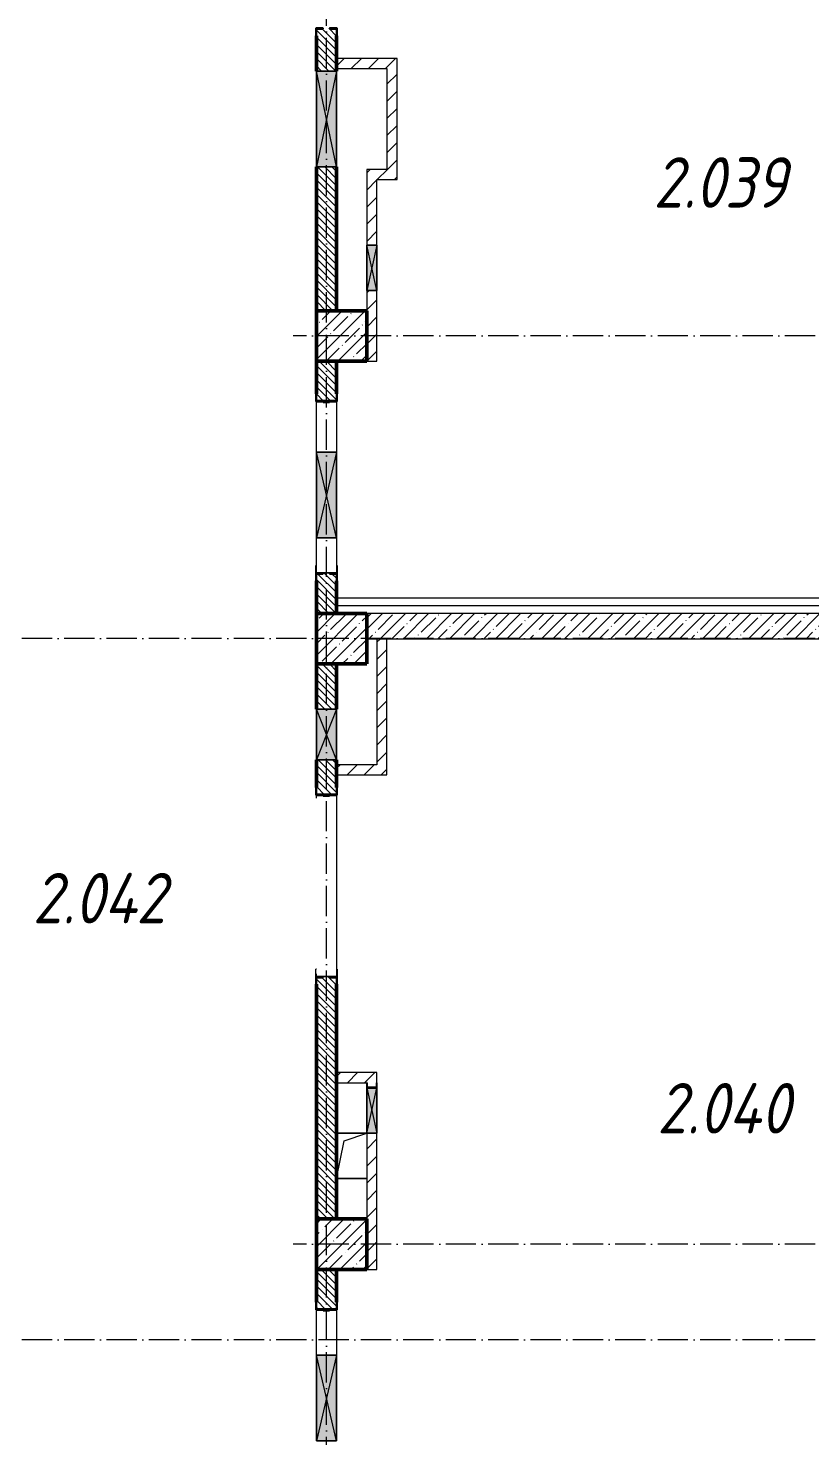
# Model space of a CAD drawing. Header units: millimetres. Extents: x 2294 to 908349, y -83289 to 219220.
# Drawn here: x 97957 to 105703, y 14456 to 28406 of the extents above; entities that cross this region are included whole.
import ezdxf

# ---------------------------------------------------------------- set-up
doc = ezdxf.new("R2010")
doc.units = ezdxf.units.MM
doc.linetypes.add('50_200_ШТРИХ_1Т_ш5_п1_п1_', pattern=[700, 500, -100, 0, -100])
for name, color, linetype, lineweight in [('A-DETL-____-OTLN-4', 7, 'Continuous', 18), ('A-DETL-GENF-OTLN', 7, 'Continuous', 9), ('A-FLOR-____-OTLN', 7, 'Continuous', 9), ('A-GENM-____-MCUT', 7, 'Continuous', 25), ('A-GENM-____-OTLN', 7, 'Continuous', 9), ('A-GENM-____-OTLN-1', 7, 'Continuous', 25), ('A-GLAZ-____-OTLN', 7, 'Continuous', 9), ('A-WALL-____-MCUT-1', 7, 'Continuous', 9), ('A-WALL-____-MCUT-2', 7, 'Continuous', 50), ('A-WALL-____-PATT-1', 7, 'Continuous', 9), ('A-WALL-FNSH-MCUT-1', 7, 'Continuous', 9), ('I-WALL-____-OTLN', 7, 'Continuous', 9), ('S-COLS-____-MCUT', 7, 'Continuous', 50), ('S-COLS-____-OTLN', 7, 'Continuous', 9), ('S-GRID-____-OTLN-1', 7, '50_200_ШТРИХ_1Т_ш5_п1_п1_', 9), ('Марки помещений', 7, 'Continuous', 9)]:
    doc.layers.add(name, color=color, linetype=linetype, lineweight=lineweight)
doc.styles.add('ISOCPEUR_I_3', font='isocpeui.ttf', dxfattribs={"width": 0.85, "height": 2.2})
pattern_1 = [(45, (7562.79, 6025.28), (-84.85281, 84.85281), [])]
pattern_2 = [(135, (7562.787, 6025.276), (-35.35534, -35.35534), [])]

# ---------------------------------------------------------------- blocks, each defined once
blk = doc.blocks.new('BSC_Колонна _Прямоугольная - 500х500-V25-АР1_План отверстий 2 этажа в осях 1-64_А-ГГ')
at = {"layer": 'S-COLS-____-OTLN'}
h = blk.add_hatch(dxfattribs=at)
h.set_pattern_fill('FP_54', color=256, style=0, pattern_type=2)
h.set_pattern_definition([(45, (-93500, -16331.04), (-114.04925, 114.04925), []), (45, (-93385.95, -16331.04), (-114.04925, 114.04925), [201.613, -40.323, 3.353, -36.97])])
h.paths.add_polyline_path([(-250, -250), (250, -250), (250, 250), (-250, 250)], flags=0)
at = {"layer": 'S-COLS-____-MCUT'}
for p, q in [((250, 250), (-250, 250)), ((-250, 250), (-250, -250)), ((250, -250), (250, 250)), ((-250, -250), (250, -250))]:
    blk.add_line(p, q, dxfattribs=at)
blk = doc.blocks.new('BSC_Колонна _Прямоугольная - 500х500-V33-АР1_План отверстий 2 этажа в осях 1-64_А-ГГ')
at = {"layer": 'S-COLS-____-OTLN'}
h = blk.add_hatch(dxfattribs=at)
h.set_pattern_fill('FP_62', color=256, style=0, pattern_type=2)
h.set_pattern_definition([(45, (-93500, -19331.04), (-114.04925, 114.04925), []), (45, (-93385.95, -19331.04), (-114.04925, 114.04925), [201.613, -40.323, 3.353, -36.97])])
h.paths.add_polyline_path([(-250, -250), (250, -250), (250, 250), (-250, 250)], flags=0)
at = {"layer": 'S-COLS-____-MCUT'}
for p, q in [((250, 250), (-250, 250)), ((-250, 250), (-250, -250)), ((250, -250), (250, 250)), ((-250, -250), (250, -250))]:
    blk.add_line(p, q, dxfattribs=at)
blk = doc.blocks.new('BSC_Колонна _Прямоугольная - 500х500-V76-АР1_План отверстий 2 этажа в осях 1-64_А-ГГ')
at = {"layer": 'S-COLS-____-OTLN'}
h = blk.add_hatch(dxfattribs=at)
h.set_pattern_fill('FP_105', color=256, style=0, pattern_type=2)
h.set_pattern_definition([(45, (-93500, -10331.04), (-114.04925, 114.04925), []), (45, (-93385.95, -10331.04), (-114.04925, 114.04925), [201.613, -40.323, 3.353, -36.97])])
h.paths.add_polyline_path([(-250, -250), (250, -250), (250, 250), (-250, 250)], flags=0)
at = {"layer": 'S-COLS-____-MCUT'}
for p, q in [((250, 250), (-250, 250)), ((-250, 250), (-250, -250)), ((250, -250), (250, 250)), ((-250, -250), (250, -250))]:
    blk.add_line(p, q, dxfattribs=at)
blk = doc.blocks.new('АР_Перемычка - АР_Перемычка-28448550-АР1_План отверстий 2 этажа в осях 1-64_А-ГГ')
at = {"layer": 'A-GENM-____-OTLN'}
blk.add_line((-350, -100), (-342, -100), dxfattribs=at)
blk = doc.blocks.new('Фахверк_СКБ_Уголок - 200_3960-28268576-АР1_План отверстий 2 этажа в осях 1-64_А-ГГ')
at = {"layer": 'A-GENM-____-MCUT'}
for p, q in [((200, 156), (125, 156)), ((125, 156), (125, 81)), ((131, 81), (131, 150)), ((131, 150), (200, 150)), ((200, 150), (200, 156)), ((125, 81), (131, 81)), ((131, 19), (125, 19)), ((125, 19), (125, -56)), ((131, -50), (131, 19)), ((125, -56), (200, -56)), ((200, -50), (131, -50)), ((200, -56), (200, -50))]:
    blk.add_line(p, q, dxfattribs=at)
blk = doc.blocks.new('154_Стойка_СКБ_Уголок - СМ-2480_200-28346303-АР1_План отверстий 2 этажа в осях 1-64_А-ГГ')
at = {"layer": 'A-GENM-____-MCUT'}
for p, q in [((125, 156), (125, 81)), ((200, 156), (125, 156)), ((131, 81), (131, 150)), ((131, 150), (200, 150)), ((200, 150), (200, 156)), ((125, 81), (131, 81)), ((131, 19), (125, 19)), ((125, 19), (125, -56)), ((131, -50), (131, 19)), ((125, -56), (200, -56)), ((200, -50), (131, -50)), ((200, -56), (200, -50))]:
    blk.add_line(p, q, dxfattribs=at)
blk = doc.blocks.new('Стойка_Влож_Полоса боковая - Полоса-28213942-АР1_План отверстий 2 этажа в осях 1-64_А-ГГ')
at = {"layer": 'A-GENM-____-OTLN'}
for p, q in [((-5, 60), (0, 60)), ((-5, -60), (-5, 60)), ((0, 31), (0, -31)), ((0, -60), (-5, -60))]:
    blk.add_line(p, q, dxfattribs=at)
blk = doc.blocks.new('Стойка_Влож_Уголок_Опорный - Уголок-28213941-АР1_План отверстий 2 этажа в осях 1-64_А-ГГ')
at = {"layer": 'A-GENM-____-OTLN'}
for p, q in [((-212, -6), (-212, 0)), ((0, 0), (0, -6)), ((-212, -75), (-212, -6)), ((-212, -6), (-206, -6)), ((-212, -75), (-206, -75)), ((-6, -6), (0, -6)), ((-6, -75), (0, -75)), ((0, -6), (0, -75))]:
    blk.add_line(p, q, dxfattribs=at)
blk = doc.blocks.new('АР_Перемычка - АР_Перемычка-28444941-АР1_План отверстий 2 этажа в осях 1-64_А-ГГ')
at = {"layer": 'A-GENM-____-OTLN'}
blk.add_line((-400, -100), (-392, -100), dxfattribs=at)
blk = doc.blocks.new('AR_Отверстие прямоугольное _в плите_ - AR_Отверстие прямоугольное _в плите_-30552603-АР1_План отверстий 2 этажа в осях 1-64_А-ГГ')
at = {"layer": 'A-GENM-____-OTLN'}
for p, q in [((150, 225), (-150, 225)), ((-150, -225), (-75, 150)), ((-75, 150), (150, 225)), ((-150, -225), (150, -225))]:
    blk.add_line(p, q, dxfattribs=at)
blk = doc.blocks.new('AR_Отверстие прямоугольное _в стене_ - AR_Отверстие прямоугольное _в стене__ОВ-36797345-АР1_План отверстий 2 этажа в осях 1-64_А-ГГ')
at = {"layer": 'A-GLAZ-____-OTLN'}
blk.add_hatch(color=256, dxfattribs=at).paths.add_polyline_path([(-225, 47), (-225, -50), (225, -50), (225, 50), (-225, 50)], flags=0)
at = {"layer": 'A-DETL-GENF-OTLN'}
for p, q in [((-225, -50), (-225, 50)), ((-225, 50), (225, 50)), ((225, 50), (-225, -50)), ((-225, 50), (225, -50)), ((225, 50), (-225, 50)), ((-225, 50), (-225, -50)), ((225, -50), (-225, -50)), ((-225, -50), (225, -50))]:
    blk.add_line(p, q, dxfattribs=at)
blk = doc.blocks.new('AR_Отверстие прямоугольное _в стене_ - AR_Отверстие прямоугольное _в стене__ОВ-36854413-АР1_План отверстий 2 этажа в осях 1-64_А-ГГ')
at = {"layer": 'A-GLAZ-____-OTLN'}
blk.add_hatch(color=256, dxfattribs=at).paths.add_polyline_path([(225, -50), (225, 50), (-225, 50), (-225, -50)], flags=0)
at = {"layer": 'A-DETL-GENF-OTLN'}
for p, q in [((-225, -50), (-225, 50)), ((-225, 50), (225, 50)), ((225, 50), (-225, -50)), ((-225, 50), (225, -50)), ((225, 50), (-225, 50)), ((-225, 50), (-225, -50)), ((225, 50), (225, -50)), ((225, -50), (225, 50)), ((225, -50), (-225, -50)), ((-225, -50), (225, -50))]:
    blk.add_line(p, q, dxfattribs=at)
blk = doc.blocks.new('AR_Отверстие прямоугольное _в стене_ - AR_Отверстие прямоугольное _в стене__ОВ-36854551-АР1_План отверстий 2 этажа в осях 1-64_А-ГГ')
at = {"layer": 'A-GLAZ-____-OTLN'}
blk.add_hatch(color=256, dxfattribs=at).paths.add_polyline_path([(250, -100), (250, 100), (-250, 100), (-250, -100)], flags=0)
at = {"layer": 'A-DETL-GENF-OTLN'}
for p, q in [((-250, -100), (-250, 100)), ((-250, 100), (250, 100)), ((250, 100), (-250, -100)), ((-250, 100), (250, -100)), ((250, 100), (-250, 100)), ((-250, 100), (-250, -100)), ((250, 100), (250, -100)), ((250, -100), (250, 100)), ((250, -100), (-250, -100)), ((-250, -100), (250, -100))]:
    blk.add_line(p, q, dxfattribs=at)
blk = doc.blocks.new('AR_Отверстие прямоугольное _в стене__БезПР - AR_Отверстие прямоугольное _в стене__БезПР-36789241-АР1_План отверстий 2 этажа в осях 1-64_А-ГГ')
at = {"layer": 'A-GLAZ-____-OTLN'}
blk.add_hatch(color=256, dxfattribs=at).paths.add_polyline_path([(475, -100), (475, 100), (-475, 100), (-475, -100), (105, -100)], flags=0)
at = {"layer": 'A-DETL-GENF-OTLN'}
for p, q in [((-475, -100), (-475, 100)), ((-475, 100), (475, 100)), ((475, 100), (-475, -100)), ((-475, 100), (475, -100)), ((475, 100), (-475, 100)), ((-475, 100), (-475, -100)), ((475, 100), (475, -100)), ((475, -100), (475, 100)), ((475, -100), (-475, -100)), ((-475, -100), (475, -100))]:
    blk.add_line(p, q, dxfattribs=at)
at = {"layer": 'A-GLAZ-____-OTLN'}
blk.add_line((475, 100), (-475, 100), dxfattribs=at)
blk = doc.blocks.new('AR_Отверстие прямоугольное _в стене_ - AR_Отверстие прямоугольное _в стене__ОВ-36798040-АР1_План отверстий 2 этажа в осях 1-64_А-ГГ')
at = {"layer": 'A-GLAZ-____-OTLN'}
blk.add_hatch(color=256, dxfattribs=at).paths.add_polyline_path([(425, -100), (425, 100), (-425, 100), (-425, -100)], flags=0)
at = {"layer": 'A-DETL-GENF-OTLN'}
for p, q in [((-425, -100), (-425, 100)), ((-425, 100), (425, 100)), ((425, 100), (-425, -100)), ((-425, 100), (425, -100)), ((425, 100), (-425, 100)), ((-425, 100), (-425, -100)), ((425, 100), (425, -100)), ((425, -100), (425, 100)), ((425, -100), (-425, -100)), ((-425, -100), (425, -100))]:
    blk.add_line(p, q, dxfattribs=at)
blk = doc.blocks.new('154_Фахверк_СКБ_Швеллер - Тип_100_3960_зеркало-36793856-АР1_План отверстий 2 этажа в осях 1-64_А-ГГ')
at = {"layer": 'A-GENM-____-MCUT'}
for p, q in [((175, 50), (125, 50)), ((125, 50), (125, -50)), ((128, 47), (175, 47)), ((128, -47), (128, 47)), ((175, 47), (175, 50)), ((125, -50), (175, -50)), ((175, -47), (128, -47)), ((175, -50), (175, -47))]:
    blk.add_line(p, q, dxfattribs=at)
blk = doc.blocks.new('2floor')
at = {"layer": 'A-WALL-____-PATT-1'}
h = blk.add_hatch(dxfattribs=at)
h.set_pattern_fill('FP_6', color=256, style=0, pattern_type=2)
h.set_pattern_definition(pattern_2)
h.paths.add_polyline_path([(101013, 25606), (101013, 27031), (100813, 27031), (100813, 25606)], flags=0)
h.paths.add_polyline_path([(100813, 27981), (101013, 27981), (101013, 28400), (100944, 28400), (100944, 28406), (100882, 28406), (100882, 28400), (100813, 28400), (100813, 28331)], flags=0)
h.paths.add_polyline_path([(100944, 30206), (100944, 30212), (101013, 30212), (101013, 30806), (100813, 30806), (100813, 30212), (100882, 30212), (100882, 30206)], flags=0)
h.paths.add_polyline_path([(100813, 31006), (101013, 31006), (101013, 31106), (100813, 31106)], flags=0)
h = blk.add_hatch(dxfattribs=at)
h.set_pattern_fill('FP_4', color=256, style=0, pattern_type=2)
h.set_pattern_definition(pattern_1)
h.paths.add_polyline_path([(101513, 28006), (101613, 28006), (101613, 28106), (101013, 28106), (101013, 28006), (101225, 28006)], flags=0)
h = blk.add_hatch(dxfattribs=at)
h.set_pattern_fill('FP_4', color=256, style=0, pattern_type=2)
h.set_pattern_definition(pattern_1)
h.paths.add_polyline_path([(101613, 27006), (101613, 28006), (101513, 28006), (101513, 27006)], flags=0)
h = blk.add_hatch(dxfattribs=at)
h.set_pattern_fill('FP_4', color=256, style=0, pattern_type=2)
h.set_pattern_definition(pattern_1)
h.paths.add_polyline_path([(101413, 26906), (101613, 26906), (101613, 27006), (101313, 27006), (101313, 26906)], flags=0)
h = blk.add_hatch(dxfattribs=at)
h.set_pattern_fill('FP_4', color=256, style=0, pattern_type=2)
h.set_pattern_definition(pattern_1)
h.paths.add_polyline_path([(101413, 25106), (101413, 25806), (101313, 25806), (101313, 25106)], flags=0)
h.paths.add_polyline_path([(101413, 26256), (101413, 26906), (101313, 26906), (101313, 26256)], flags=0)
h = blk.add_hatch(dxfattribs=at)
h.set_pattern_fill('FP_6', color=256, style=0, pattern_type=2)
h.set_pattern_definition(pattern_2)
h.paths.add_polyline_path([(101013, 22606), (101013, 23000), (100944, 23000), (100944, 23006), (100882, 23006), (100882, 23000), (100813, 23000), (100813, 22606), (100973, 22606)], flags=0)
h.paths.add_polyline_path([(100882, 24706), (100944, 24706), (100944, 24712), (101013, 24712), (101013, 25106), (100813, 25106), (100813, 24712), (100882, 24712)], flags=0)
h = blk.add_hatch(dxfattribs=at)
h.set_pattern_fill('FP_25', color=256, style=0, pattern_type=2)
h.set_pattern_definition([(45, (7562.79, 6025.28), (-114.04925, 114.04925), []), (45, (7676.84, 6025.28), (-114.04925, 114.04925), [201.612, -40.322, 3.353, -36.97])])
h.paths.add_polyline_path([(108313, 22356), (108313, 22606), (101313, 22606), (101313, 22356), (108295, 22356)], flags=0)
h = blk.add_hatch(dxfattribs=at)
h.set_pattern_fill('FP_4', color=256, style=0, pattern_type=2)
h.set_pattern_definition(pattern_1)
h.paths.add_polyline_path([(101513, 21106), (101513, 22356), (101413, 22356), (101413, 21106)], flags=0)
h = blk.add_hatch(dxfattribs=at)
h.set_pattern_fill('FP_6', color=256, style=0, pattern_type=2)
h.set_pattern_definition(pattern_2)
h.paths.add_polyline_path([(100813, 16606), (101013, 16606), (101013, 19000), (100944, 19000), (100944, 19006), (100882, 19006), (100882, 19000), (100813, 19000), (100813, 17081)], flags=0)
h.paths.add_polyline_path([(100944, 20806), (100944, 20812), (101013, 20812), (101013, 21156), (100813, 21156), (100814, 20812), (100882, 20812), (100882, 20806)], flags=0)
h.paths.add_polyline_path([(100944, 21656), (101013, 21656), (101013, 22106), (100813, 22106), (100813, 21656)], flags=0)
h = blk.add_hatch(dxfattribs=at)
h.set_pattern_fill('FP_4', color=256, style=0, pattern_type=2)
h.set_pattern_definition(pattern_1)
h.paths.add_polyline_path([(101013, 21006), (101513, 21006), (101513, 21106), (101013, 21106)], flags=0)
h = blk.add_hatch(dxfattribs=at)
h.set_pattern_fill('FP_4', color=256, style=0, pattern_type=2)
h.set_pattern_definition(pattern_1)
h.paths.add_polyline_path([(101410, 17956), (101413, 17956), (101413, 18056), (101013, 18056), (101013, 17956), (101316, 17956)], flags=0)
h = blk.add_hatch(dxfattribs=at)
h.set_pattern_fill('FP_4', color=256, style=0, pattern_type=2)
h.set_pattern_definition(pattern_1)
h.paths.add_polyline_path([(101413, 16106), (101413, 17456), (101313, 17456), (101313, 16106)], flags=0)
h.paths.add_polyline_path([(101410, 17909), (101410, 17956), (101316, 17956), (101316, 17909)], flags=0)
h = blk.add_hatch(dxfattribs=at)
h.set_pattern_fill('FP_6', color=256, style=0, pattern_type=2)
h.set_pattern_definition(pattern_2)
h.paths.add_polyline_path([(101013, 13606), (101013, 14000), (100944, 14000), (100944, 14006), (100882, 14006), (100882, 14000), (100813, 14000), (100813, 13606)], flags=0)
h.paths.add_polyline_path([(100944, 15706), (100944, 15712), (101013, 15712), (101013, 16106), (100813, 16106), (100813, 15712), (100882, 15712), (100882, 15706)], flags=0)
at = {"layer": 'A-DETL-____-OTLN-4'}
for p, q in [((108563, 22756), (101013, 22756)), ((108563, 22681), (101013, 22681))]:
    blk.add_line(p, q, dxfattribs=at)
at = {"layer": 'A-FLOR-____-OTLN'}
for p, q in [((101013, 17456), (101313, 17456)), ((101313, 17006), (101013, 17006))]:
    blk.add_line(p, q, dxfattribs=at)
at = {"layer": 'A-WALL-____-MCUT-1'}
for p, q in [((108313, 22606), (101313, 22606)), ((101313, 22356), (108313, 22356))]:
    blk.add_line(p, q, dxfattribs=at)
at = {"layer": 'A-WALL-____-MCUT-2'}
for p, q in [((100813, 28331), (100813, 27981)), ((101013, 27981), (101013, 28331)), ((100813, 27031), (100813, 25606)), ((101013, 25606), (101013, 27031)), ((100813, 25106), (100813, 24781)), ((101013, 24781), (101013, 25106)), ((100882, 24706), (100944, 24706)), ((100813, 22931), (100813, 22606)), ((101013, 22606), (101013, 22931)), ((100813, 22106), (100813, 21656)), ((101013, 21656), (101013, 22106)), ((100813, 21156), (100813, 20881)), ((101013, 20881), (101013, 21156)), ((100882, 20806), (100944, 20806)), ((100813, 18931), (100813, 16606)), ((101013, 16606), (101013, 18931)), ((100813, 16106), (100813, 15781)), ((101013, 15781), (101013, 16106)), ((100882, 15706), (100944, 15706))]:
    blk.add_line(p, q, dxfattribs=at)
at = {"layer": 'A-WALL-FNSH-MCUT-1'}
for p, q in [((101613, 28106), (101013, 28106)), ((101613, 26906), (101613, 28106)), ((101013, 28006), (101513, 28006)), ((101513, 28006), (101513, 27006)), ((101513, 27006), (101313, 27006)), ((101313, 27006), (101313, 26256)), ((101413, 26906), (101613, 26906)), ((101413, 26256), (101413, 26906)), ((101313, 25806), (101313, 25606)), ((101413, 25106), (101413, 25806)), ((101313, 25106), (101413, 25106)), ((101413, 22356), (101413, 21106)), ((101513, 21006), (101513, 22356)), ((101413, 21106), (101013, 21106)), ((101013, 21006), (101513, 21006)), ((101413, 18056), (101013, 18056)), ((101013, 18056), (101013, 17956)), ((101413, 17956), (101413, 18056)), ((101013, 17956), (101313, 17956)), ((101313, 17456), (101313, 16606)), ((101413, 16106), (101413, 17456)), ((101313, 16106), (101413, 16106))]:
    blk.add_line(p, q, dxfattribs=at)
at = {"layer": 'I-WALL-____-OTLN'}
for p, q in [((100813, 24206), (100813, 24706)), ((101013, 24706), (101013, 24206)), ((100813, 23006), (100813, 23356)), ((101013, 23356), (101013, 23006)), ((100813, 20776), (100813, 20806)), ((101013, 20806), (101013, 19006)), ((100813, 19006), (100813, 19036)), ((100813, 15256), (100813, 15706)), ((101013, 15706), (101013, 15256))]:
    blk.add_line(p, q, dxfattribs=at)
at = {"layer": 'A-GENM-____-OTLN'}
for name, p, rotation in [('Стойка_Влож_Уголок_Опорный - Уголок-28213941-АР1_План отверстий 2 этажа в осях 1-64_А-ГГ', (100807, 23006), 180), ('Стойка_Влож_Полоса боковая - Полоса-28213942-АР1_План отверстий 2 этажа в осях 1-64_А-ГГ', (100913, 23006), 269.9999999999999), ('АР_Перемычка - АР_Перемычка-28448550-АР1_План отверстий 2 этажа в осях 1-64_А-ГГ', (100913, 23006), 89.9999999999999), ('Стойка_Влож_Уголок_Опорный - Уголок-28213941-АР1_План отверстий 2 этажа в осях 1-64_А-ГГ', (100807, 19006), 180), ('Стойка_Влож_Полоса боковая - Полоса-28213942-АР1_План отверстий 2 этажа в осях 1-64_А-ГГ', (100913, 19006), 269.9999999999999), ('АР_Перемычка - АР_Перемычка-28444941-АР1_План отверстий 2 этажа в осях 1-64_А-ГГ', (100913, 19006), 89.9999999999999)]:
    blk.add_blockref(name, p, dxfattribs=dict(at, rotation=rotation))
blk.add_blockref('AR_Отверстие прямоугольное _в плите_ - AR_Отверстие прямоугольное _в плите_-30552603-АР1_План отверстий 2 этажа в осях 1-64_А-ГГ', (101163, 17231), dxfattribs=at)
at = {"layer": 'A-GENM-____-OTLN-1'}
for name, p, rotation in [('154_Стойка_СКБ_Уголок - СМ-2480_200-28346303-АР1_План отверстий 2 этажа в осях 1-64_А-ГГ', (100863, 28531), 269.9999999999999), ('Фахверк_СКБ_Уголок - 200_3960-28268576-АР1_План отверстий 2 этажа в осях 1-64_А-ГГ', (100963, 24581), 89.9999999999999), ('154_Стойка_СКБ_Уголок - СМ-2480_200-28346303-АР1_План отверстий 2 этажа в осях 1-64_А-ГГ', (100863, 23131), 269.9999999999999), ('Фахверк_СКБ_Уголок - 200_3960-28268576-АР1_План отверстий 2 этажа в осях 1-64_А-ГГ', (100963, 20681), 89.9999999999999), ('154_Стойка_СКБ_Уголок - СМ-2480_200-28346303-АР1_План отверстий 2 этажа в осях 1-64_А-ГГ', (100863, 19131), 269.9999999999999), ('154_Фахверк_СКБ_Швеллер - Тип_100_3960_зеркало-36793856-АР1_План отверстий 2 этажа в осях 1-64_А-ГГ', (101363, 17781), 90), ('Фахверк_СКБ_Уголок - 200_3960-28268576-АР1_План отверстий 2 этажа в осях 1-64_А-ГГ', (100963, 15581), 89.9999999999999)]:
    blk.add_blockref(name, p, dxfattribs=dict(at, rotation=rotation))
at = {"layer": 'A-GLAZ-____-OTLN'}
for name, p, rotation in [('AR_Отверстие прямоугольное _в стене__БезПР - AR_Отверстие прямоугольное _в стене__БезПР-36789241-АР1_План отверстий 2 этажа в осях 1-64_А-ГГ', (100913, 27506), 269.9999999999999), ('AR_Отверстие прямоугольное _в стене_ - AR_Отверстие прямоугольное _в стене__ОВ-36854413-АР1_План отверстий 2 этажа в осях 1-64_А-ГГ', (101363, 26031), 270), ('AR_Отверстие прямоугольное _в стене_ - AR_Отверстие прямоугольное _в стене__ОВ-36798040-АР1_План отверстий 2 этажа в осях 1-64_А-ГГ', (100913, 23781), 269.9999999999999), ('AR_Отверстие прямоугольное _в стене_ - AR_Отверстие прямоугольное _в стене__ОВ-36854551-АР1_План отверстий 2 этажа в осях 1-64_А-ГГ', (100913, 21406), 269.9999999999999), ('AR_Отверстие прямоугольное _в стене_ - AR_Отверстие прямоугольное _в стене__ОВ-36797345-АР1_План отверстий 2 этажа в осях 1-64_А-ГГ', (101363, 17681), 90), ('AR_Отверстие прямоугольное _в стене_ - AR_Отверстие прямоугольное _в стене__ОВ-36798040-АР1_План отверстий 2 этажа в осях 1-64_А-ГГ', (100913, 14831), 269.9999999999999)]:
    blk.add_blockref(name, p, dxfattribs=dict(at, rotation=rotation))
at = {"layer": 'S-COLS-____-OTLN'}
for name, p in [('BSC_Колонна _Прямоугольная - 500х500-V33-АР1_План отверстий 2 этажа в осях 1-64_А-ГГ', (101063, 25356)), ('BSC_Колонна _Прямоугольная - 500х500-V25-АР1_План отверстий 2 этажа в осях 1-64_А-ГГ', (101063, 22356)), ('BSC_Колонна _Прямоугольная - 500х500-V76-АР1_План отверстий 2 этажа в осях 1-64_А-ГГ', (101063, 16356))]:
    blk.add_blockref(name, p, dxfattribs=at)
at = {"layer": 'Марки помещений', "char_height": 500, "attachment_point": 1, "style": 'ISOCPEUR_I_3'}
for s, insert, width in [('2.039', (104153, 27127), 785.65), ('2.042', (98002, 20035), 817.72), ('2.040', (104190, 17953), 817.72)]:
    blk.add_mtext(s, dxfattribs=dict(at, insert=insert, width=width))
blk = doc.blocks.new('3osi')
at = {"layer": 'S-GRID-____-OTLN-1', "color": 251, "ltscale": 0.6, "true_color": 0x636466}
for p, q in [((258933.5, 1542.7), (258933.5, 55906.2)), ((269657.9, 25356.3), (258604.8, 25356.3)), ((269657.9, 22356.3), (232910.3, 22356.3)), ((269657.9, 16356.3), (258604.8, 16356.3)), ((269657.9, 15406.3), (161153.7, 15406.3))]:
    blk.add_line(p, q, dxfattribs=at)

msp = doc.modelspace()

# ---------------------------------------------------------------- block references
for name, p in [('3osi', (-158020.7, 0)), ('2floor', (0, 0))]:
    msp.add_blockref(name, p)

doc.saveas('drawing.dxf')
